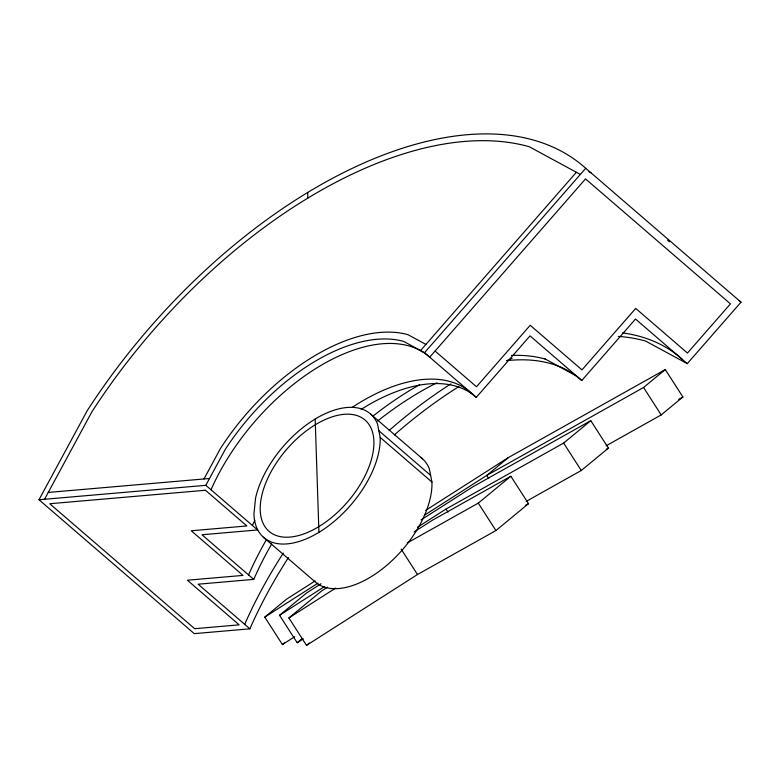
<?xml version="1.0" encoding="UTF-8"?>
<svg xmlns="http://www.w3.org/2000/svg" width="780" height="780" viewBox="0 0 780 780"><rect width="100%" height="100%" fill="white"/><g stroke="black" fill="none" stroke-linecap="round" stroke-linejoin="round"><path stroke-width="1.17" d="M288.464 557.554A326.625 178.756 -49.2 0 0 249.883 628.826L194.269 633.643L39 499.756L87.223 410.66A408.281 223.451 -49.2 0 1 585.731 168.295L741 302.182L687.268 363.656L645.577 341.045A326.625 178.756 -49.2 0 0 618.296 336.414M44.558 499.268L91.816 411.957A400.12 218.985 -49.2 0 1 529.288 146.737L580.359 174.437M203.97 478.969L220.525 448.373A171.483 93.853 -49.2 0 1 408.018 334.708L425.909 344.419M39 499.756L205.832 485.316L225.118 449.68A163.312 89.378 -49.2 0 1 403.679 341.425L424.525 352.726L476.278 397.361L530.02 335.878L581.773 380.513L635.505 319.03L687.268 363.656M420.537 350.561L576.361 172.273M424.525 352.726L585.731 168.295M294.684 636.724L282.418 644.553L264.771 617.126L286.494 599.216L315.13 580.934M303.313 638.81L297.18 642.72L279.542 615.293L306.686 592.907L320.99 583.771M414.122 531.921L432.442 520.221L510.851 476.248L528.499 503.675L495.914 530.546L417.505 574.519L306.52 645.372L288.883 617.945L321.457 591.074L327.571 587.174M606.099 445.819L661.196 414.911L682.919 397L665.272 369.574L508.462 457.519L486.74 475.439L424.349 515.268M282.418 644.553L285.129 642.32M297.18 642.72L301.86 638.859M407.287 542.938L478.276 503.119L510.851 476.248M306.52 645.372L309.319 643.071M417.427 527.28L446.023 509.028L563.628 443.069L590.782 420.673L608.419 448.1L581.275 470.496L526.178 501.394M488.699 478.481L486.74 475.439L643.558 387.485L665.272 369.574M425.607 510.412L508.462 457.519M264.771 617.126L317.967 583.177M421.083 519.88L473.168 486.632L590.782 420.673M279.542 615.293L324.48 586.609M288.883 617.945L335.722 588.042M678.678 399.38L682.919 397M606.304 449.29L608.419 448.1M525.32 505.459L528.499 503.675M48.253 492.443L209.528 478.491M271.694 543.943A244.969 134.072 -49.2 0 0 253.734 579.384L198.13 584.2L249.883 628.826M588.91 171.668L590.908 172.751M544.664 358.722L576.596 376.048M667.631 240.191L669.464 241.771M435.074 351.049L476.482 386.753L530.215 325.27L581.968 369.895L635.71 308.422L687.463 353.048L730.45 303.869L585.526 178.903L429.702 357.191A163.312 89.378 -49.2 0 0 211.009 489.781M370.793 414.209L422.546 458.835M378.865 430.735L430.628 475.361M380.182 437.414A81.656 44.694 -49.2 0 1 318.932 532.36A81.656 44.694 -49.2 0 1 253.929 513.962L255.586 497.991A81.656 44.694 -49.2 0 1 315.178 419.026A81.656 44.694 -49.2 0 1 377.549 424.057L380.182 437.414L431.944 482.05A81.656 44.694 -49.2 0 1 386.968 565.149A81.656 44.694 -49.2 0 1 315.081 581.802L263.318 537.167M205.832 485.316L257.595 529.942L201.981 534.758L253.734 579.384M643.558 387.485L661.196 414.911M563.628 443.069L581.275 470.496M478.276 503.119L495.914 530.546M446.023 509.028L447.983 512.07M401.173 549.13L417.505 574.519M431.944 482.05L429.302 468.683A81.656 44.694 -49.2 0 0 420.752 457.363M307.671 192.358L307.856 198.022M315.178 419.026L318.932 532.36M394.358 434.899A326.625 178.756 -49.2 0 1 458.952 386.529M506.649 360.731A326.625 178.756 -49.2 0 1 512.119 358.303M739.225 300.612A408.281 223.451 -49.2 0 1 741 302.182M377.569 421.034A244.969 134.072 -49.2 0 1 436.946 382.775M507.039 360.643A244.969 134.072 -49.2 0 1 581.773 380.513M248.557 574.918A244.969 134.072 -49.2 0 1 266.516 539.477M373.357 415.808A244.969 134.072 -49.2 0 1 419.63 384.735M511.524 355.446A244.969 134.072 -49.2 0 1 545.337 359.083M244.705 624.361A326.625 178.756 -49.2 0 1 283.286 553.088M389.181 430.433A326.625 178.756 -49.2 0 1 450.84 383.926M622.606 332.914A326.625 178.756 -49.2 0 1 682.091 359.2M361.198 409.373A163.312 89.378 -49.2 0 1 476.278 397.361M252.418 525.476A163.312 89.378 -49.2 0 1 254.787 520.26M352.151 407.423A163.312 89.378 -49.2 0 1 471.11 392.896M205.452 490.259L49.735 503.734L194.659 628.7L239.148 624.848L187.385 580.213L242.999 575.406L191.246 530.77L246.851 525.964L205.452 490.259M318.747 526.685A73.495 40.219 -49.2 0 0 365.42 420.361A73.495 40.219 -49.2 0 0 267.004 480.022A73.495 40.219 -49.2 0 0 318.747 526.685"/></g></svg>
